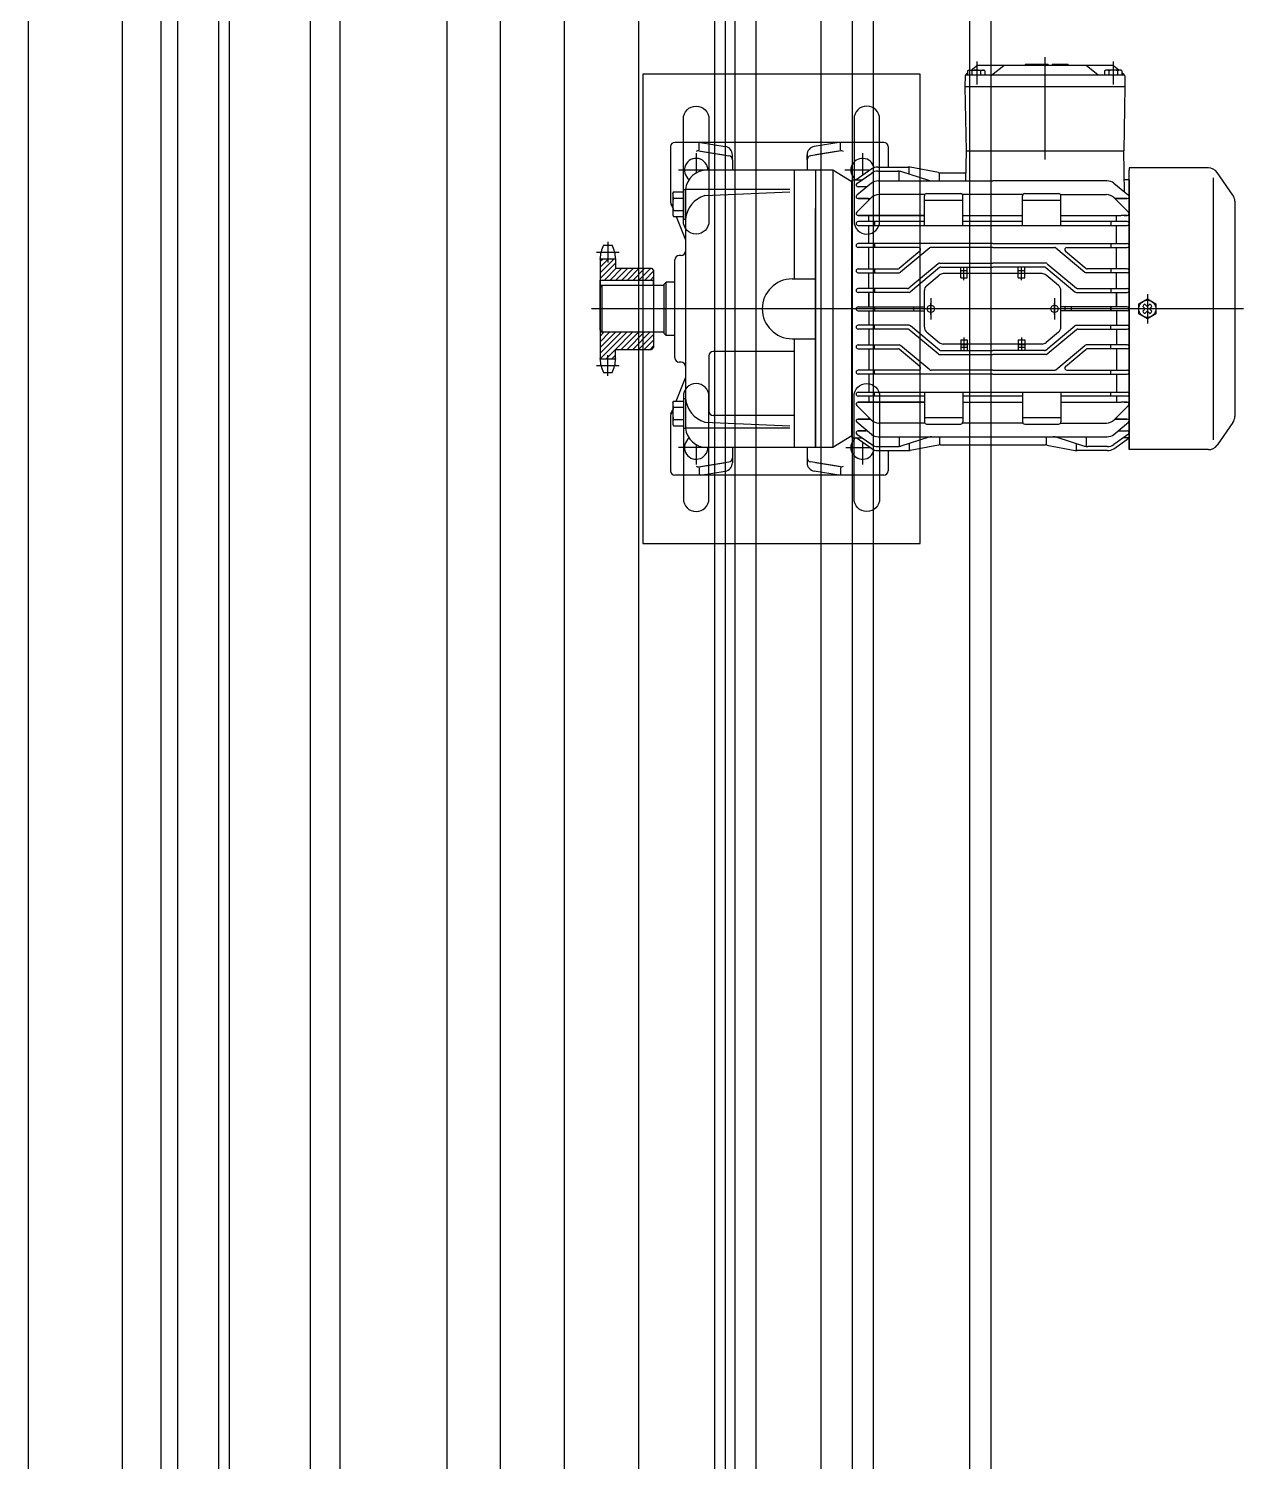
# Model space of a CAD drawing. Header units: millimetres. Extents: x -47382 to 204618, y -51045 to 127155.
# Drawn here: x 135799 to 136369, y 26607 to 27278 of the extents above; entities that cross this region are included whole.
import ezdxf

# ---------------------------------------------------------------- set-up
doc = ezdxf.new("R2010")
doc.units = ezdxf.units.MM
doc.header["$LTSCALE"] = 300
doc.header["$MEASUREMENT"] = 0
doc.header["$PDSIZE"] = -10
doc.layers.get('0').update_dxf_attribs({"linetype": 'CONTINUOUS'})
doc.layers.add('A-DETL-PEN8', color=8, linetype='CONTINUOUS')

# ---------------------------------------------------------------- blocks, each defined once
blk = doc.blocks.new('SD')
for p, q in [((722.29, -127.34), (728.13, -122.44)), ((730.05, -121.74), (776.38, -121.74)), ((784.14, -127.34), (778.31, -122.44)), ((721.22, -129.64), (721.22, -146.84)), ((785.22, -129.64), (785.22, -146.84)), ((722.29, -149.14), (728.13, -154.04)), ((784.14, -149.14), (778.31, -154.04)), ((730.05, -154.74), (776.38, -154.74))]:
    blk.add_line(p, q)
for centre, start, end in [((724.22, -129.64), 130, 180), ((730.05, -124.74), 90, 130), ((776.38, -124.74), 50, 90), ((782.22, -129.64), 0, 50), ((724.22, -146.84), 180, 230), ((782.22, -146.84), 310, 0), ((730.05, -151.74), 230, 270), ((776.38, -151.74), 270, 310)]:
    blk.add_arc(centre, 3, start, end)
blk = doc.blocks.new('G$C69974227')
at = {"layer": 'A-DETL-PEN8'}
h = blk.add_hatch(color=256, dxfattribs=at)
h.paths.add_polyline_path([(1356.54, 2889.44), (1356.54, 2889.94), (1349.06, 2889.94), (1349.06, 2889.44)])
h.paths.add_polyline_path([(1336.44, 2889.94), (1336.44, 2889.44), (1347.19, 2889.44), (1347.19, 2889.94)])
h = blk.add_hatch(dxfattribs=at)
h.set_pattern_fill('ANSI31', color=256, scale=0.6, angle=180)
h.set_pattern_definition([(225, (520086.544, 35326.9222), (1.347038418, -1.347038418), [])])
h.paths.add_polyline_path([(1137.17, 2764.44), (1137.17, 2751.96), (1144.37, 2751.96), (1144.37, 2756.44), (1161.17, 2756.44), (1162.17, 2757.44), (1162.17, 2764.44)])
h.paths.add_polyline_path([(1162.17, 2788.94), (1162.17, 2793.44), (1161.17, 2794.44), (1144.37, 2794.44), (1144.37, 2798.92), (1137.17, 2798.92), (1137.17, 2788.94)])
for p, q in [((913.27, 386.94, 51500), (913.27, 4028.94, 51500)), ((958.27, 4028.94, 51500), (958.27, 386.94, 51500)), ((963.27, 4028.94, 51500), (963.27, 386.94, 51500)), ((1190.77, 3685.44, 51500), (1190.77, 385.44, 51500)), ((1195.77, 3685.44, 51500), (1195.77, 385.44, 51500)), ((1240.77, 385.44, 51500), (1240.77, 3685.44, 51500)), ((1090.27, 3530.44, 51500), (1090.27, 470.44, 51500)), ((1120.27, 3530.44, 51500), (1120.27, 470.44, 51500)), ((1320.27, 3530.44, 51500), (1320.27, 470.44, 51500)), ((869.27, 486.94, 51500), (869.27, 3513.94, 51500)), ((931.27, 3513.94, 51500), (931.27, 486.94, 51500)), ((939.27, 486.94, 51500), (939.27, 3513.94, 51500)), ((1001.27, 3513.94, 51500), (1001.27, 486.94, 51500)), ((1015.27, 486.94, 51500), (1015.27, 3513.94, 51500)), ((1065.27, 3513.94, 51500), (1065.27, 486.94, 51500)), ((1155.27, 485.44, 51500), (1155.27, 3515.44, 51500)), ((1200.27, 3515.44, 51500), (1200.27, 485.44, 51500)), ((1210.27, 485.44, 51500), (1210.27, 3515.44, 51500)), ((1255.27, 3515.44, 51500), (1255.27, 485.44, 51500)), ((1265.27, 485.44, 51500), (1265.27, 3515.44, 51500)), ((1310.27, 3515.44, 51500), (1310.27, 485.44, 51500)), ((1309.44, 2886.99, 51500), (1309.98, 2887.3, 51500)), ((1311.11, 2887.34, 51500), (1313.4, 2889.21, 51500)), ((1313.67, 2891.39, 51500), (1313.67, 2880.62, 51500)), ((1377.31, 2889.44, 51500), (1314.03, 2889.44, 51500)), ((1317.52, 2886.99, 51500), (1316.98, 2887.3, 51500)), ((1320.67, 2884.94, 51500), (1326.32, 2889.44, 51500)), ((1336.44, 2889.94, 51500), (1336.44, 2889.44, 51500)), ((1347.19, 2889.94, 51500), (1336.44, 2889.94, 51500)), ((1356.54, 2889.44, 51500), (1336.44, 2889.44, 51500)), ((1345.67, 2893.44, 51500), (1345.67, 2845.44, 51500)), ((1347.19, 2889.94, 51500), (1347.19, 2889.44, 51500)), ((1356.54, 2889.94, 51500), (1349.06, 2889.94, 51500)), ((1349.06, 2889.94, 51500), (1349.06, 2889.44, 51500)), ((1356.54, 2889.94, 51500), (1356.54, 2889.44, 51500)), ((1370.67, 2884.94, 51500), (1365.03, 2889.44, 51500)), ((1373.63, 2886.99, 51500), (1374.17, 2887.3, 51500)), ((1377.67, 2891.39, 51500), (1377.67, 2880.62, 51500)), ((1380.24, 2887.34, 51500), (1377.95, 2889.21, 51500)), ((1381.71, 2886.99, 51500), (1381.17, 2887.3, 51500)), ((1308.29, 2884.58, 51500), (1308.17, 2879.44, 51500)), ((1382.98, 2884.94, 51500), (1308.36, 2884.94, 51500)), ((1308.66, 2885.33, 51500), (1309.44, 2885.97, 51500)), ((1382.69, 2885.33, 51500), (1381.74, 2886.11, 51500)), ((1383.06, 2884.58, 51500), (1383.17, 2879.44, 51500)), ((1308.17, 2879.44, 51500), (1308.67, 2849.44, 51500)), ((1383.17, 2879.44, 51500), (1308.17, 2879.44, 51500)), ((1383.17, 2879.44, 51500), (1382.67, 2849.44, 51500)), ((1170.17, 2851.44, 51500), (1170.17, 2825.44, 51500)), ((1270.17, 2853.44, 51500), (1172.17, 2853.44, 51500)), ((1182.17, 2848.38, 51500), (1182.17, 2839.09, 51500)), ((1183.52, 2850, 51500), (1183.52, 2853.01, 51500)), ((1183.52, 2849.49, 51500), (1195.17, 2847.59, 51500)), ((1184.16, 2849.39, 51500), (1197.49, 2847.21, 51500)), ((1184.17, 2853.44, 51500), (1195.82, 2851.53, 51500)), ((1199.17, 2845.23, 51500), (1199.17, 2847.59, 51500)), ((1234.17, 2847.59, 51500), (1234.17, 2840.44, 51500)), ((1234.17, 2845.23, 51500), (1234.17, 2847.59, 51500)), ((1249.18, 2849.39, 51500), (1235.85, 2847.21, 51500)), ((1249.17, 2853.44, 51500), (1237.52, 2851.53, 51500)), ((1249.17, 2853.44, 51500), (1237.52, 2851.53, 51500)), ((1249.82, 2849.49, 51500), (1238.17, 2847.59, 51500)), ((1249.82, 2850, 51500), (1249.82, 2853.01, 51500)), ((1260.17, 2848.38, 51500), (1260.17, 2838.02, 51500)), ((1272.17, 2851.44, 51500), (1272.17, 2841.88, 51500)), ((1308.67, 2849.44, 51500), (1308.43, 2835.44, 51500)), ((1308.67, 2849.44, 51500), (1382.67, 2849.44, 51500)), ((1383.01, 2830.17, 51500), (1382.67, 2849.44, 51500)), ((1190.46, 2840.44, 51500), (1173.88, 2840.44, 51500)), ((1238.17, 2840.44, 51500), (1187.17, 2840.44, 51500)), ((1199.17, 2845.23, 51500), (1199.17, 2840.44, 51500)), ((1228.13, 2840.44, 51500), (1228.13, 2789.44, 51500)), ((1238.17, 2840.44, 51500), (1238.17, 2822.44, 51500)), ((1246.17, 2840.44, 51500), (1238.17, 2840.44, 51500)), ((1238.17, 2840.44, 51500), (1238.17, 2710.44, 51500)), ((1255.17, 2834.94, 51500), (1246.17, 2840.44, 51500)), ((1246.17, 2840.44, 51500), (1246.17, 2710.44, 51500)), ((1263.66, 2840.44, 51500), (1251.88, 2840.44, 51500)), ((1264.45, 2840.99, 51500), (1257.17, 2835.94, 51500)), ((1264.45, 2840.99, 51500), (1257.17, 2835.94, 51500)), ((1267.3, 2841.88, 51500), (1281.52, 2841.88, 51500)), ((1281.99, 2838.54, 51500), (1281.99, 2841.86, 51500)), ((1295.71, 2839.27, 51500), (1282.45, 2841.8, 51500)), ((1385.17, 2841.44, 51500), (1385.17, 2840.44, 51500)), ((1422.26, 2841.44, 51500), (1385.17, 2841.44, 51500)), ((1422.26, 2841.44, 51500), (1385.17, 2841.44, 51500)), ((1385.17, 2709.44, 51500), (1385.17, 2840.44, 51500)), ((1385.17, 2709.44, 51500), (1385.17, 2840.44, 51500)), ((1238.17, 2838.7, 51500), (1238.17, 2712.17, 51500)), ((1255.17, 2835.94, 51500), (1255.17, 2714.94, 51500)), ((1255.17, 2835.94, 51500), (1259.95, 2835.94, 51500)), ((1255.17, 2835.94, 51500), (1255.17, 2714.94, 51500)), ((1255.17, 2835.94, 51500), (1259.95, 2835.94, 51500)), ((1255.17, 2833.44, 51500), (1255.17, 2835.44, 51500)), ((1255.17, 2833.44, 51500), (1255.17, 2835.44, 51500)), ((1255.17, 2835.44, 51500), (1255.17, 2715.44, 51500)), ((1255.17, 2833.44, 51500), (1255.17, 2835.44, 51500)), ((1255.17, 2835.44, 51500), (1255.17, 2715.44, 51500)), ((1255.17, 2834.94, 51500), (1255.17, 2715.94, 51500)), ((1257.43, 2834.17, 51500), (1264.45, 2839.09, 51500)), ((1264.36, 2834.27, 51500), (1257.43, 2828.63, 51500)), ((1267.32, 2840, 51500), (1276.62, 2840, 51500)), ((1267.52, 2835.39, 51500), (1321.17, 2835.39, 51500)), ((1277.4, 2835.39, 51500), (1277.4, 2839.94, 51500)), ((1291.17, 2835.62, 51500), (1278.13, 2839.76, 51500)), ((1296.17, 2835.39, 51500), (1296.17, 2839.2, 51500)), ((1296.64, 2839.18, 51500), (1308.49, 2839.18, 51500)), ((1374.82, 2835.39, 51500), (1321.17, 2835.39, 51500)), ((1377.98, 2834.27, 51500), (1384.91, 2828.63, 51500)), ((1385.17, 2835.94, 51500), (1382.91, 2835.94, 51500)), ((1385.17, 2835.94, 51500), (1385.17, 2714.94, 51500)), ((1424.57, 2836.87, 51500), (1424.57, 2714, 51500)), ((1433.77, 2828.73, 51500), (1426.36, 2839.31, 51500)), ((1433.77, 2828.73, 51500), (1426.36, 2839.31, 51500)), ((1171.17, 2829.44, 51500), (1171.62, 2830.21, 51500)), ((1171.17, 2829.44, 51500), (1171.17, 2819.44, 51500)), ((1171.62, 2830.21, 51500), (1176.17, 2830.21, 51500)), ((1171.62, 2827.33, 51500), (1176.17, 2827.33, 51500)), ((1176.17, 2831.44, 51500), (1176.17, 2817.44, 51500)), ((1176.17, 2831.44, 51500), (1177.17, 2831.44, 51500)), ((1226.13, 2831.44, 51500), (1177.17, 2831.44, 51500)), ((1177.17, 2831.44, 51500), (1177.17, 2817.44, 51500)), ((1177.17, 2830.44, 51500), (1177.17, 2720.44, 51500)), ((1186.17, 2828.48, 51500), (1226.13, 2830.34, 51500)), ((1255.17, 2717.44, 51500), (1255.17, 2833.44, 51500)), ((1255.17, 2717.44, 51500), (1255.17, 2833.44, 51500)), ((1264.28, 2827.53, 51500), (1257.43, 2820.77, 51500)), ((1262.35, 2832.63, 51500), (1258.07, 2832.63, 51500)), ((1258.07, 2827.09, 51500), (1263.84, 2827.09, 51500)), ((1262.91, 2827.09, 51500), (1258.07, 2827.09, 51500)), ((1263.17, 2826.43, 51500), (1263.17, 2827.09, 51500)), ((1289.32, 2828.97, 51500), (1267.79, 2828.97, 51500)), ((1289.17, 2814.54, 51500), (1289.17, 2828.44, 51500)), ((1290.17, 2829.44, 51500), (1306.17, 2829.44, 51500)), ((1335.32, 2828.97, 51500), (1307.02, 2828.97, 51500)), ((1307.17, 2814.54, 51500), (1307.17, 2828.44, 51500)), ((1335.17, 2814.54, 51500), (1335.17, 2828.44, 51500)), ((1336.17, 2829.44, 51500), (1352.17, 2829.44, 51500)), ((1353.02, 2828.97, 51500), (1374.55, 2828.97, 51500)), ((1353.17, 2814.54, 51500), (1353.17, 2828.44, 51500)), ((1378.06, 2827.53, 51500), (1384.91, 2820.77, 51500)), ((1384.27, 2827.09, 51500), (1378.5, 2827.09, 51500)), ((1379.44, 2827.09, 51500), (1384.27, 2827.09, 51500)), ((1170.32, 2824.69, 51500), (1171.17, 2822.58, 51500)), ((1171.62, 2821.55, 51500), (1176.17, 2821.55, 51500)), ((1238.17, 2710.44, 51500), (1238.17, 2822.44, 51500)), ((1289.17, 2826.44, 51500), (1307.17, 2826.44, 51500)), ((1335.17, 2826.44, 51500), (1353.17, 2826.44, 51500)), ((1434.67, 2825.86, 51500), (1434.67, 2725.01, 51500)), ((1171.17, 2819.44, 51500), (1171.62, 2818.67, 51500)), ((1171.62, 2818.67, 51500), (1176.17, 2818.67, 51500)), ((1172.76, 2818.67, 51500), (1177.17, 2807.79, 51500)), ((1176.17, 2817.44, 51500), (1177.17, 2817.44, 51500)), ((1289.17, 2819.24, 51500), (1258.07, 2819.24, 51500)), ((1258.53, 2819.24, 51500), (1258.07, 2819.24, 51500)), ((1258.07, 2819.24, 51500), (1260.02, 2819.24, 51500)), ((1258.07, 2819.24, 51500), (1289.17, 2819.24, 51500)), ((1258.07, 2819.24, 51500), (1289.17, 2819.24, 51500)), ((1289.17, 2816.34, 51500), (1258.07, 2816.34, 51500)), ((1258.07, 2814.54, 51500), (1289.17, 2814.54, 51500)), ((1263.17, 2816.34, 51500), (1263.17, 2819.24, 51500)), ((1263.17, 2806.04, 51500), (1263.17, 2814.54, 51500)), ((1265.74, 2816.34, 51500), (1265.74, 2814.54, 51500)), ((1289.17, 2814.54, 51500), (1335.17, 2814.54, 51500)), ((1307.17, 2819.24, 51500), (1335.17, 2819.24, 51500)), ((1335.17, 2816.34, 51500), (1307.17, 2816.34, 51500)), ((1335.17, 2814.54, 51500), (1384.27, 2814.54, 51500)), ((1353.17, 2819.24, 51500), (1381.37, 2819.24, 51500)), ((1384.27, 2816.34, 51500), (1353.17, 2816.34, 51500)), ((1376.6, 2816.34, 51500), (1376.6, 2814.54, 51500)), ((1379.17, 2816.34, 51500), (1379.17, 2819.24, 51500)), ((1379.17, 2816.34, 51500), (1379.17, 2819.24, 51500)), ((1379.17, 2806.04, 51500), (1379.17, 2814.54, 51500)), ((1384.27, 2819.24, 51500), (1381.37, 2819.24, 51500)), ((1382.87, 2819.24, 51500), (1384.27, 2819.24, 51500)), ((1140.77, 2806.85, 51500), (1140.77, 2797.09, 51500)), ((1135.53, 2801.97, 51500), (1146.01, 2801.97, 51500)), ((1138.77, 2805.29, 51500), (1142.77, 2805.29, 51500)), ((1175.17, 2800.44, 51500), (1174.17, 2800.44, 51500)), ((1321.17, 2806.04, 51500), (1258.07, 2806.04, 51500)), ((1286.36, 2804.24, 51500), (1258.07, 2804.24, 51500)), ((1263.17, 2794.14, 51500), (1263.17, 2804.24, 51500)), ((1265.74, 2806.04, 51500), (1265.74, 2804.24, 51500)), ((1287, 2802.47, 51500), (1277.35, 2794.37, 51500)), ((1291.63, 2804, 51500), (1278, 2792.57, 51500)), ((1321.17, 2804.24, 51500), (1292.27, 2804.24, 51500)), ((1321.17, 2806.04, 51500), (1384.27, 2806.04, 51500)), ((1321.17, 2804.24, 51500), (1350.07, 2804.24, 51500)), ((1350.71, 2804, 51500), (1364.34, 2792.57, 51500)), ((1355.34, 2802.47, 51500), (1364.99, 2794.37, 51500)), ((1355.98, 2804.24, 51500), (1384.27, 2804.24, 51500)), ((1376.6, 2806.04, 51500), (1376.6, 2804.24, 51500)), ((1379.17, 2794.14, 51500), (1379.17, 2804.24, 51500)), ((1137.17, 2798.92, 51500), (1144.37, 2798.92, 51500)), ((1137.17, 2798.92, 51500), (1137.17, 2751.96, 51500)), ((1144.37, 2798.92, 51500), (1144.37, 2794.44, 51500)), ((1144.37, 2794.44, 51500), (1161.17, 2794.44, 51500)), ((1161.17, 2794.44, 51500), (1162.17, 2793.44, 51500)), ((1162.17, 2793.44, 51500), (1162.17, 2757.44, 51500)), ((1172.17, 2752.44, 51500), (1172.17, 2798.44, 51500)), ((1258.07, 2794.14, 51500), (1276.7, 2794.14, 51500)), ((1265.74, 2794.14, 51500), (1265.74, 2792.34, 51500)), ((1295.56, 2796.6, 51500), (1281.94, 2785.17, 51500)), ((1296.22, 2794.8, 51500), (1282.6, 2783.37, 51500)), ((1296.21, 2796.84, 51500), (1321.17, 2796.84, 51500)), ((1296.86, 2795.04, 51500), (1321.17, 2795.04, 51500)), ((1306.17, 2789.94, 51500), (1306.17, 2795.04, 51500)), ((1306.17, 2793.44, 51500), (1309.17, 2793.44, 51500)), ((1307.67, 2788.94, 51500), (1307.67, 2795.04, 51500)), ((1309.17, 2789.94, 51500), (1309.17, 2795.04, 51500)), ((1346.13, 2796.84, 51500), (1321.17, 2796.84, 51500)), ((1345.48, 2795.04, 51500), (1321.17, 2795.04, 51500)), ((1333.17, 2789.94, 51500), (1333.17, 2795.04, 51500)), ((1333.17, 2793.44, 51500), (1336.17, 2793.44, 51500)), ((1334.67, 2788.94, 51500), (1334.67, 2795.04, 51500)), ((1336.17, 2789.94, 51500), (1336.17, 2795.04, 51500)), ((1346.12, 2794.8, 51500), (1359.74, 2783.37, 51500)), ((1346.78, 2796.6, 51500), (1360.4, 2785.17, 51500)), ((1384.27, 2794.14, 51500), (1365.64, 2794.14, 51500)), ((1376.6, 2794.14, 51500), (1376.6, 2792.34, 51500)), ((1137.17, 2788.94, 51500), (1162.17, 2788.94, 51500)), ((1137.17, 2785.44, 51500), (1137.17, 2788.94, 51500)), ((1162.17, 2786.44, 51500), (1162.17, 2788.94, 51500)), ((1168.17, 2787.94, 51500), (1167.17, 2786.94, 51500)), ((1167.17, 2763.94, 51500), (1167.17, 2786.94, 51500)), ((1172.17, 2787.94, 51500), (1168.17, 2787.94, 51500)), ((1168.17, 2762.94, 51500), (1168.17, 2787.94, 51500)), ((1172.17, 2762.94, 51500), (1172.17, 2787.94, 51500)), ((1227.17, 2789.44, 51500), (1238.17, 2789.44, 51500)), ((1238.17, 2789.44, 51500), (1238.17, 2761.44, 51500)), ((1258.07, 2792.34, 51500), (1277.36, 2792.34, 51500)), ((1263.17, 2784.94, 51500), (1263.17, 2792.34, 51500)), ((1263.17, 2784.94, 51500), (1263.17, 2792.34, 51500)), ((1306.17, 2792.14, 51500), (1309.17, 2792.14, 51500)), ((1306.17, 2789.94, 51500), (1309.17, 2789.94, 51500)), ((1306.17, 2789.94, 51500), (1309.17, 2789.94, 51500)), ((1333.17, 2792.14, 51500), (1336.17, 2792.14, 51500)), ((1333.17, 2789.94, 51500), (1336.17, 2789.94, 51500)), ((1333.17, 2789.94, 51500), (1336.17, 2789.94, 51500)), ((1384.27, 2792.34, 51500), (1364.98, 2792.34, 51500)), ((1379.17, 2784.94, 51500), (1379.17, 2792.34, 51500)), ((1379.17, 2784.94, 51500), (1379.17, 2792.34, 51500)), ((1138.17, 2786.44, 51500), (1137.17, 2785.44, 51500)), ((1162.17, 2786.44, 51500), (1137.17, 2786.44, 51500)), ((1137.17, 2765.44, 51500), (1137.17, 2785.44, 51500)), ((1167.17, 2786.44, 51500), (1138.17, 2786.44, 51500)), ((1138.17, 2764.44, 51500), (1138.17, 2786.44, 51500)), ((1281.3, 2784.94, 51500), (1258.07, 2784.94, 51500)), ((1281.95, 2783.14, 51500), (1258.07, 2783.14, 51500)), ((1263.17, 2776.34, 51500), (1263.17, 2783.14, 51500)), ((1263.17, 2783.14, 51500), (1263.17, 2776.34, 51500)), ((1263.17, 2776.34, 51500), (1263.17, 2783.14, 51500)), ((1265.74, 2784.94, 51500), (1265.74, 2783.14, 51500)), ((1292.17, 2780.44, 51500), (1292.17, 2770.44, 51500)), ((1350.17, 2780.44, 51500), (1350.17, 2770.44, 51500)), ((1360.39, 2783.14, 51500), (1384.27, 2783.14, 51500)), ((1361.04, 2784.94, 51500), (1384.27, 2784.94, 51500)), ((1376.6, 2784.94, 51500), (1376.6, 2783.14, 51500)), ((1379.17, 2783.14, 51500), (1379.17, 2776.34, 51500)), ((1379.17, 2776.34, 51500), (1379.17, 2783.14, 51500)), ((1379.17, 2776.34, 51500), (1379.17, 2783.14, 51500)), ((1393.67, 2782.34, 51500), (1393.67, 2768.54, 51500)), ((1438.67, 2775.44, 51500), (1133.17, 2775.44, 51500)), ((1258.07, 2776.34, 51500), (1289.17, 2776.34, 51500)), ((1258.07, 2774.54, 51500), (1289.17, 2774.54, 51500)), ((1263.17, 2774.54, 51500), (1263.17, 2767.74, 51500)), ((1265.74, 2776.34, 51500), (1265.74, 2774.54, 51500)), ((1265.74, 2774.54, 51500), (1265.74, 2776.34, 51500)), ((1284.17, 2774.54, 51500), (1284.17, 2776.34, 51500)), ((1287.17, 2774.54, 51500), (1287.17, 2776.34, 51500)), ((1294.87, 2775.44, 51500), (1289.47, 2775.44, 51500)), ((1292.17, 2772.74, 51500), (1292.17, 2778.14, 51500)), ((1352.87, 2775.44, 51500), (1347.47, 2775.44, 51500)), ((1352.87, 2775.44, 51500), (1347.47, 2775.44, 51500)), ((1352.87, 2775.44, 51500), (1347.47, 2775.44, 51500)), ((1352.87, 2775.44, 51500), (1347.47, 2775.44, 51500)), ((1350.17, 2772.74, 51500), (1350.17, 2778.14, 51500)), ((1350.17, 2772.74, 51500), (1350.17, 2778.14, 51500)), ((1350.17, 2772.74, 51500), (1350.17, 2778.14, 51500)), ((1350.17, 2772.74, 51500), (1350.17, 2778.14, 51500)), ((1384.27, 2776.34, 51500), (1353.17, 2776.34, 51500)), ((1384.27, 2774.54, 51500), (1353.17, 2774.54, 51500)), ((1355.17, 2774.54, 51500), (1355.17, 2776.34, 51500)), ((1358.17, 2774.54, 51500), (1358.17, 2776.34, 51500)), ((1376.6, 2776.34, 51500), (1376.6, 2774.54, 51500)), ((1376.6, 2774.54, 51500), (1376.6, 2776.34, 51500)), ((1379.17, 2774.54, 51500), (1379.17, 2767.74, 51500)), ((1385.17, 2775.44, 51500), (1385.17, 2709.44, 51500)), ((1385.17, 2775.44, 51500), (1385.17, 2709.44, 51500)), ((1392.48, 2775.61, 51500), (1391.5, 2776.59, 51500)), ((1391.5, 2774.28, 51500), (1392.48, 2775.27, 51500)), ((1393.5, 2776.63, 51500), (1392.52, 2777.61, 51500)), ((1392.52, 2773.27, 51500), (1393.5, 2774.25, 51500)), ((1393.84, 2776.63, 51500), (1394.82, 2777.61, 51500)), ((1394.82, 2773.27, 51500), (1393.84, 2774.25, 51500)), ((1394.86, 2775.61, 51500), (1395.84, 2776.59, 51500)), ((1395.84, 2774.28, 51500), (1394.86, 2775.27, 51500)), ((1281.95, 2767.74, 51500), (1258.07, 2767.74, 51500)), ((1265.74, 2765.94, 51500), (1265.74, 2767.74, 51500)), ((1296.22, 2756.07, 51500), (1282.6, 2767.5, 51500)), ((1346.12, 2756.07, 51500), (1359.74, 2767.5, 51500)), ((1360.39, 2767.74, 51500), (1384.27, 2767.74, 51500)), ((1376.6, 2765.94, 51500), (1376.6, 2767.74, 51500)), ((1138.17, 2764.44, 51500), (1137.17, 2765.44, 51500)), ((1162.17, 2764.44, 51500), (1137.17, 2764.44, 51500)), ((1167.17, 2764.44, 51500), (1138.17, 2764.44, 51500)), ((1168.17, 2762.94, 51500), (1167.17, 2763.94, 51500)), ((1172.17, 2762.94, 51500), (1168.17, 2762.94, 51500)), ((1227.17, 2761.44, 51500), (1238.17, 2761.44, 51500)), ((1228.13, 2761.44, 51500), (1228.13, 2710.44, 51500)), ((1281.3, 2765.94, 51500), (1258.07, 2765.94, 51500)), ((1263.17, 2765.94, 51500), (1263.17, 2758.54, 51500)), ((1263.17, 2765.94, 51500), (1263.17, 2758.54, 51500)), ((1295.56, 2754.27, 51500), (1281.94, 2765.7, 51500)), ((1306.17, 2760.94, 51500), (1306.17, 2755.84, 51500)), ((1306.17, 2760.94, 51500), (1309.17, 2760.94, 51500)), ((1306.17, 2760.94, 51500), (1309.17, 2760.94, 51500)), ((1307.67, 2761.94, 51500), (1307.67, 2755.84, 51500)), ((1309.17, 2760.94, 51500), (1309.17, 2755.84, 51500)), ((1333.17, 2760.94, 51500), (1336.17, 2760.94, 51500)), ((1333.17, 2760.94, 51500), (1336.17, 2760.94, 51500)), ((1333.17, 2760.94, 51500), (1333.17, 2755.84, 51500)), ((1334.67, 2761.94, 51500), (1334.67, 2755.84, 51500)), ((1336.17, 2760.94, 51500), (1336.17, 2755.84, 51500)), ((1346.78, 2754.27, 51500), (1360.4, 2765.7, 51500)), ((1361.04, 2765.94, 51500), (1384.27, 2765.94, 51500)), ((1379.17, 2765.94, 51500), (1379.17, 2758.54, 51500)), ((1379.17, 2765.94, 51500), (1379.17, 2758.54, 51500)), ((1140.77, 2744.02, 51500), (1140.77, 2753.78, 51500)), ((1144.37, 2751.96, 51500), (1144.37, 2756.44, 51500)), ((1144.37, 2756.44, 51500), (1161.17, 2756.44, 51500)), ((1162.17, 2757.44, 51500), (1161.17, 2756.44, 51500)), ((1188.13, 2753.44, 51500), (1188.13, 2727.44, 51500)), ((1228.13, 2755.44, 51500), (1190.13, 2755.44, 51500)), ((1258.07, 2758.54, 51500), (1277.36, 2758.54, 51500)), ((1258.07, 2756.74, 51500), (1276.7, 2756.74, 51500)), ((1263.17, 2756.74, 51500), (1263.17, 2746.64, 51500)), ((1265.74, 2756.74, 51500), (1265.74, 2758.54, 51500)), ((1287, 2748.4, 51500), (1277.35, 2756.5, 51500)), ((1291.63, 2746.87, 51500), (1278, 2758.3, 51500)), ((1296.21, 2754.04, 51500), (1321.17, 2754.04, 51500)), ((1296.86, 2755.84, 51500), (1321.17, 2755.84, 51500)), ((1306.17, 2758.74, 51500), (1309.17, 2758.74, 51500)), ((1306.17, 2757.44, 51500), (1309.17, 2757.44, 51500)), ((1345.48, 2755.84, 51500), (1321.17, 2755.84, 51500)), ((1346.13, 2754.04, 51500), (1321.17, 2754.04, 51500)), ((1333.17, 2758.74, 51500), (1336.17, 2758.74, 51500)), ((1333.17, 2757.44, 51500), (1336.17, 2757.44, 51500)), ((1350.71, 2746.87, 51500), (1364.34, 2758.3, 51500)), ((1355.34, 2748.4, 51500), (1364.99, 2756.5, 51500)), ((1384.27, 2758.54, 51500), (1364.98, 2758.54, 51500)), ((1384.27, 2756.74, 51500), (1365.64, 2756.74, 51500)), ((1376.6, 2756.74, 51500), (1376.6, 2758.54, 51500)), ((1379.17, 2756.74, 51500), (1379.17, 2746.64, 51500)), ((1135.53, 2748.9, 51500), (1146.01, 2748.9, 51500)), ((1137.17, 2751.96, 51500), (1144.37, 2751.96, 51500)), ((1175.17, 2750.44, 51500), (1174.17, 2750.44, 51500)), ((1286.36, 2746.64, 51500), (1258.07, 2746.64, 51500)), ((1265.74, 2744.84, 51500), (1265.74, 2746.64, 51500)), ((1321.17, 2746.64, 51500), (1292.27, 2746.64, 51500)), ((1321.17, 2746.64, 51500), (1350.07, 2746.64, 51500)), ((1355.98, 2746.64, 51500), (1384.27, 2746.64, 51500)), ((1376.6, 2744.84, 51500), (1376.6, 2746.64, 51500)), ((1138.77, 2745.58, 51500), (1142.77, 2745.58, 51500)), ((1172.76, 2732.21, 51500), (1177.17, 2743.08, 51500)), ((1321.17, 2744.84, 51500), (1258.07, 2744.84, 51500)), ((1263.17, 2744.84, 51500), (1263.17, 2736.34, 51500)), ((1321.17, 2744.84, 51500), (1384.27, 2744.84, 51500)), ((1379.17, 2744.84, 51500), (1379.17, 2736.34, 51500)), ((1176.17, 2733.44, 51500), (1176.17, 2719.44, 51500)), ((1176.17, 2733.44, 51500), (1177.17, 2733.44, 51500)), ((1177.17, 2733.44, 51500), (1177.17, 2719.44, 51500)), ((1258.07, 2736.34, 51500), (1289.17, 2736.34, 51500)), ((1289.17, 2734.54, 51500), (1258.07, 2734.54, 51500)), ((1263.17, 2734.54, 51500), (1263.17, 2731.64, 51500)), ((1265.74, 2734.54, 51500), (1265.74, 2736.34, 51500)), ((1289.17, 2736.34, 51500), (1335.17, 2736.34, 51500)), ((1289.17, 2736.34, 51500), (1289.17, 2722.44, 51500)), ((1307.17, 2736.34, 51500), (1307.17, 2722.44, 51500)), ((1335.17, 2734.54, 51500), (1307.17, 2734.54, 51500)), ((1335.17, 2736.34, 51500), (1335.17, 2722.44, 51500)), ((1335.17, 2736.34, 51500), (1384.27, 2736.34, 51500)), ((1353.17, 2736.34, 51500), (1353.17, 2722.44, 51500)), ((1384.27, 2734.54, 51500), (1353.17, 2734.54, 51500)), ((1376.6, 2734.54, 51500), (1376.6, 2736.34, 51500)), ((1379.17, 2734.54, 51500), (1379.17, 2731.64, 51500)), ((1170.32, 2726.19, 51500), (1171.17, 2728.29, 51500)), ((1171.17, 2731.44, 51500), (1171.62, 2732.21, 51500)), ((1171.17, 2731.44, 51500), (1171.17, 2721.44, 51500)), ((1171.62, 2732.21, 51500), (1176.17, 2732.21, 51500)), ((1171.62, 2729.32, 51500), (1176.17, 2729.32, 51500)), ((1264.28, 2723.35, 51500), (1257.43, 2730.1, 51500)), ((1258.07, 2731.64, 51500), (1289.17, 2731.64, 51500)), ((1258.07, 2731.64, 51500), (1260.02, 2731.64, 51500)), ((1258.07, 2731.64, 51500), (1289.17, 2731.64, 51500)), ((1258.53, 2731.64, 51500), (1258.07, 2731.64, 51500)), ((1289.17, 2731.64, 51500), (1258.07, 2731.64, 51500)), ((1307.17, 2731.64, 51500), (1335.17, 2731.64, 51500)), ((1353.17, 2731.64, 51500), (1381.37, 2731.64, 51500)), ((1378.06, 2723.35, 51500), (1384.91, 2730.1, 51500)), ((1384.27, 2731.64, 51500), (1381.37, 2731.64, 51500)), ((1382.87, 2731.64, 51500), (1384.27, 2731.64, 51500)), ((1170.17, 2725.44, 51500), (1170.17, 2699.44, 51500)), ((1171.17, 2721.44, 51500), (1171.62, 2720.66, 51500)), ((1171.62, 2723.55, 51500), (1176.17, 2723.55, 51500)), ((1171.62, 2720.66, 51500), (1176.17, 2720.66, 51500)), ((1176.17, 2719.44, 51500), (1177.17, 2719.44, 51500)), ((1226.13, 2719.44, 51500), (1177.17, 2719.44, 51500)), ((1186.17, 2722.39, 51500), (1226.13, 2720.53, 51500)), ((1228.13, 2725.44, 51500), (1190.13, 2725.44, 51500)), ((1264.36, 2716.61, 51500), (1257.43, 2722.25, 51500)), ((1258.07, 2723.79, 51500), (1263.84, 2723.79, 51500)), ((1262.91, 2723.79, 51500), (1258.07, 2723.79, 51500)), ((1263.17, 2724.44, 51500), (1263.17, 2723.79, 51500)), ((1289.32, 2721.91, 51500), (1267.79, 2721.91, 51500)), ((1289.17, 2724.44, 51500), (1307.17, 2724.44, 51500)), ((1290.17, 2721.44, 51500), (1306.17, 2721.44, 51500)), ((1335.32, 2721.91, 51500), (1307.02, 2721.91, 51500)), ((1335.17, 2724.44, 51500), (1353.17, 2724.44, 51500)), ((1336.17, 2721.44, 51500), (1352.17, 2721.44, 51500)), ((1353.02, 2721.91, 51500), (1374.55, 2721.91, 51500)), ((1377.98, 2716.61, 51500), (1384.91, 2722.25, 51500)), ((1384.27, 2723.79, 51500), (1378.5, 2723.79, 51500)), ((1378.5, 2723.79, 51500), (1384.21, 2723.79, 51500)), ((1379.17, 2724.45, 51500), (1379.17, 2723.79, 51500)), ((1433.77, 2722.15, 51500), (1426.36, 2711.57, 51500)), ((1255.17, 2715.94, 51500), (1246.17, 2710.44, 51500)), ((1255.17, 2715.44, 51500), (1255.17, 2717.44, 51500)), ((1255.17, 2715.44, 51500), (1255.17, 2717.44, 51500)), ((1255.17, 2715.44, 51500), (1255.17, 2717.44, 51500)), ((1255.17, 2714.94, 51500), (1257.83, 2714.94, 51500)), ((1255.17, 2714.94, 51500), (1259.95, 2714.94, 51500)), ((1255.17, 2714.94, 51500), (1257.83, 2714.94, 51500)), ((1255.17, 2714.94, 51500), (1257.83, 2714.94, 51500)), ((1255.17, 2714.94, 51500), (1259.95, 2714.94, 51500)), ((1255.17, 2714.94, 51500), (1257.83, 2714.94, 51500)), ((1264.45, 2709.88, 51500), (1257.17, 2714.94, 51500)), ((1257.43, 2716.71, 51500), (1264.45, 2711.78, 51500)), ((1258.07, 2718.24, 51500), (1261.87, 2718.24, 51500)), ((1262.35, 2718.24, 51500), (1258.07, 2718.24, 51500)), ((1260.19, 2712.84, 51500), (1260.17, 2702.5, 51500)), ((1267.52, 2715.49, 51500), (1291.91, 2715.49, 51500)), ((1277.4, 2715.49, 51500), (1277.4, 2710.94, 51500)), ((1291.17, 2715.25, 51500), (1278.13, 2711.11, 51500)), ((1291.91, 2715.49, 51500), (1374.82, 2715.49, 51500)), ((1296.17, 2715.49, 51500), (1296.17, 2711.67, 51500)), ((1346.17, 2715.49, 51500), (1346.17, 2711.67, 51500)), ((1351.17, 2715.25, 51500), (1364.21, 2711.11, 51500)), ((1364.94, 2715.49, 51500), (1364.94, 2710.94, 51500)), ((1384.91, 2716.71, 51500), (1377.89, 2711.78, 51500)), ((1377.89, 2709.88, 51500), (1385.17, 2714.94, 51500)), ((1379.99, 2718.24, 51500), (1384.27, 2718.24, 51500)), ((1385.17, 2714.94, 51500), (1382.39, 2714.94, 51500)), ((1385.17, 2714.94, 51500), (1382.39, 2714.94, 51500)), ((1385.17, 2714.94, 51500), (1384.51, 2714.94, 51500)), ((1190.46, 2710.44, 51500), (1173.88, 2710.44, 51500)), ((1182.17, 2711.78, 51500), (1182.17, 2702.5, 51500)), ((1238.17, 2710.44, 51500), (1187.17, 2710.44, 51500)), ((1199.17, 2710.44, 51500), (1199.17, 2703.29, 51500)), ((1234.17, 2710.44, 51500), (1234.17, 2703.29, 51500)), ((1246.17, 2710.44, 51500), (1238.17, 2710.44, 51500)), ((1252.38, 2710.45, 51500), (1263.62, 2710.46, 51500)), ((1267.3, 2708.99, 51500), (1281.52, 2708.99, 51500)), ((1267.32, 2710.88, 51500), (1276.62, 2710.88, 51500)), ((1272.17, 2708.99, 51500), (1272.17, 2699.44, 51500)), ((1281.99, 2712.34, 51500), (1281.99, 2709.01, 51500)), ((1295.71, 2711.61, 51500), (1282.45, 2709.08, 51500)), ((1296.64, 2711.7, 51500), (1345.7, 2711.7, 51500)), ((1346.63, 2711.61, 51500), (1359.89, 2709.08, 51500)), ((1360.35, 2712.34, 51500), (1360.35, 2709.01, 51500)), ((1375.04, 2708.99, 51500), (1360.82, 2708.99, 51500)), ((1375.02, 2710.88, 51500), (1365.72, 2710.88, 51500)), ((1422.26, 2709.44, 51500), (1385.17, 2709.44, 51500)), ((1183.52, 2701.39, 51500), (1195.17, 2703.29, 51500)), ((1183.52, 2700.88, 51500), (1183.52, 2697.87, 51500)), ((1184.16, 2701.49, 51500), (1197.49, 2703.67, 51500)), ((1184.17, 2697.44, 51500), (1195.82, 2699.34, 51500)), ((1184.17, 2697.44, 51500), (1195.82, 2699.34, 51500)), ((1249.18, 2701.49, 51500), (1235.85, 2703.67, 51500)), ((1249.17, 2697.44, 51500), (1237.52, 2699.34, 51500)), ((1249.17, 2697.44, 51500), (1237.52, 2699.34, 51500)), ((1249.17, 2697.44, 51500), (1237.52, 2699.34, 51500)), ((1249.82, 2701.39, 51500), (1238.17, 2703.29, 51500)), ((1249.82, 2700.88, 51500), (1249.82, 2697.87, 51500)), ((1270.17, 2697.44, 51500), (1172.17, 2697.44, 51500))]:
    blk.add_line(p, q, dxfattribs=at)
at = {"layer": 'A-DETL-PEN8', "extrusion": (4.89847e-16, 1, 0)}
for p, q in [((1309.98, 2887.3, 51500), (1316.98, 2887.3, 51500)), ((1381.17, 2887.3, 51500), (1374.17, 2887.3, 51500))]:
    blk.add_line(p, q, dxfattribs=at)
at = {"layer": 'A-DETL-PEN8', "extrusion": (1, -4.89847e-16, 0)}
for p, q in [((1309.44, 2886.99, 51500), (1309.44, 2884.9, 51500)), ((1311.46, 2886.99, 51500), (1311.46, 2884.9, 51500)), ((1315.5, 2886.99, 51500), (1315.5, 2884.9, 51500)), ((1317.52, 2886.99, 51500), (1317.52, 2884.9, 51500))]:
    blk.add_line(p, q, dxfattribs=at)
at = {"layer": 'A-DETL-PEN8', "extrusion": (-1, 4.89847e-16, 0)}
for p, q in [((1373.63, 2886.99, 51500), (1373.63, 2884.9, 51500)), ((1375.65, 2886.99, 51500), (1375.65, 2884.9, 51500)), ((1379.69, 2886.99, 51500), (1379.69, 2884.9, 51500)), ((1381.71, 2886.99, 51500), (1381.71, 2884.9, 51500)), ((1389.67, 2773.13, 51500), (1389.67, 2777.75, 51500)), ((1397.67, 2777.75, 51500), (1397.67, 2773.13, 51500))]:
    blk.add_line(p, q, dxfattribs=at)
at = {"layer": 'A-DETL-PEN8', "extrusion": (0.5, -0.866025, 0)}
for p, q in [((1389.67, 2777.75, 51500), (1393.67, 2780.06, 51500)), ((1397.67, 2773.13, 51500), (1393.67, 2770.82, 51500))]:
    blk.add_line(p, q, dxfattribs=at)
at = {"layer": 'A-DETL-PEN8', "extrusion": (-0.5, -0.866025, 0)}
for p, q in [((1393.67, 2780.06, 51500), (1397.67, 2777.75, 51500)), ((1393.67, 2770.82, 51500), (1389.67, 2773.13, 51500))]:
    blk.add_line(p, q, dxfattribs=at)
at = {"layer": 'A-DETL-PEN8', "elevation": 51500}
blk.add_lwpolyline([(1157.17, 2885.44), (1157.17, 2665.44), (1287.17, 2665.44), (1287.17, 2885.44)], close=True, dxfattribs=at)
for points in [[(1188.17, 2864.44), (1188.17, 2816.44, -1), (1176.17, 2816.44), (1176.17, 2864.44, -1)], [(1256.17, 2864.44), (1256.17, 2816.44, 1), (1268.17, 2816.44), (1268.17, 2864.44, 1)], [(1188.17, 2686.44), (1188.17, 2734.44, 1), (1176.17, 2734.44), (1176.17, 2686.44, 1)], [(1256.17, 2686.44), (1256.17, 2734.44, -1), (1268.17, 2734.44), (1268.17, 2686.44, -1)]]:
    blk.add_lwpolyline(points, format="xyb", close=True, dxfattribs=at)
at = {"layer": 'A-DETL-PEN8'}
for centre, radius in [((1292.17, 2775.44, 51500), 1.7), ((1350.17, 2775.44, 51500), 1.7), ((1393.67, 2775.44, 51500), 4)]:
    blk.add_circle(centre, radius, dxfattribs=at)
for centre, radius, start, end in [((1310.45, 2885.52, 51500), 1.79, 55.55313, 115.55313), ((1313.48, 2880.62, 51500), 6.68, 72.38753, 107.61247), ((1314.03, 2888.44, 51500), 1, 90, 129.28941), ((1316.51, 2885.52, 51500), 1.79, 64.44687, 124.44687), ((1374.64, 2885.52, 51500), 1.79, 55.55313, 115.55313), ((1377.67, 2880.62, 51500), 6.68, 72.38753, 107.61247), ((1377.31, 2888.44, 51500), 1, 50.71059, 90), ((1380.7, 2885.52, 51500), 1.79, 64.44687, 124.44687), ((1309.29, 2884.56, 51500), 1, 129.28941, 178.7), ((1382.06, 2884.56, 51500), 1, 1.3, 50.71059), ((1172.17, 2851.44, 51500), 2, 90, 180), ((1183.36, 2846.49, 51500), 3, 86.79631, 113.72262), ((1195.17, 2847.59, 51500), 4, 0, 80.71471), ((1197.17, 2845.23, 51500), 2, 0, 80.71471), ((1238.17, 2847.59, 51500), 4, 99.28529, 180), ((1236.17, 2845.23, 51500), 2, 99.28529, 180), ((1249.98, 2846.49, 51500), 3, 66.27738, 93.20369), ((1270.17, 2851.44, 51500), 2, 0, 90), ((1182.17, 2840.44, 51500), 5.5, 0, 233.13827), ((1187.21, 2830.34, 51500), 10.1, 90.21266, 173.75606), ((1260.17, 2840.44, 51500), 5.5, 11.84758, 234.9032), ((1267.3, 2836.88, 51500), 5, 90, 124.75595), ((1267.3, 2836.88, 51500), 5, 90, 124.75595), ((1281.52, 2836.88, 51500), 5, 79.20295, 90), ((1422.26, 2836.44, 51500), 5, 35, 90), ((1422.26, 2836.44, 51500), 5, 35, 90), ((1258.07, 2833.53, 51500), 0.9, 135, 270), ((1267.52, 2830.39, 51500), 5, 90, 129.15663), ((1267.32, 2835, 51500), 5, 90, 125.06931), ((1276.62, 2835, 51500), 5, 72.38092, 90), ((1292.68, 2840.39, 51500), 5, 252.38092, 270), ((1296.64, 2844.18, 51500), 5, 259.20295, 270), ((1374.82, 2830.39, 51500), 5, 50.84337, 90), ((1173.73, 2828.77, 51500), 2.56, 145.61575, 214.38425), ((1180.72, 2824.44, 51500), 9.55, 162.41205, 197.58795), ((1189.97, 2816.2, 51500), 12.86, 107.18153, 174.46357), ((1258.07, 2827.99, 51500), 0.9, 135, 270), ((1267.79, 2823.97, 51500), 5, 90, 134.60199), ((1290.17, 2828.44, 51500), 1, 90, 180), ((1306.17, 2828.44, 51500), 1, 0, 90), ((1336.17, 2828.44, 51500), 1, 90, 180), ((1352.17, 2828.44, 51500), 1, 0, 90), ((1374.55, 2823.97, 51500), 5, 45.40468, 90), ((1384.27, 2827.99, 51500), 0.9, 270, 45), ((1429.67, 2825.86, 51500), 5, 0, 35), ((1429.67, 2825.86, 51500), 5, 0, 35), ((1172.17, 2825.44, 51500), 2, 180, 240.9697), ((1173.73, 2820.11, 51500), 2.56, 145.61575, 214.38425), ((1258.07, 2820.14, 51500), 0.9, 135, 270), ((1384.27, 2820.14, 51500), 0.9, 270, 45), ((1258.07, 2815.44, 51500), 0.9, 90, 270), ((1384.27, 2815.44, 51500), 0.9, 270, 90), ((1150.67, 2798.92, 51500), 13.5, 151.82159, 180), ((1130.87, 2798.92, 51500), 13.5, 0, 28.17841), ((1174.17, 2798.44, 51500), 2, 90, 180), ((1175.17, 2802.44, 51500), 2, 270, 0), ((1258.07, 2805.14, 51500), 0.9, 90, 270), ((1286.36, 2803.24, 51500), 1, 310, 90), ((1292.27, 2803.24, 51500), 1, 90, 130), ((1350.07, 2803.24, 51500), 1, 50, 90), ((1355.98, 2803.24, 51500), 1, 90, 230), ((1384.27, 2805.14, 51500), 0.9, 270, 90), ((1258.07, 2793.24, 51500), 0.9, 90, 270), ((1276.7, 2795.14, 51500), 1, 270, 310), ((1296.21, 2795.84, 51500), 1, 90, 130), ((1296.86, 2794.04, 51500), 1, 90, 130), ((1345.48, 2794.04, 51500), 1, 50, 90), ((1346.13, 2795.84, 51500), 1, 50, 90), ((1365.64, 2795.14, 51500), 1, 230, 270), ((1384.27, 2793.24, 51500), 0.9, 270, 90), ((1227.17, 2775.44, 51500), 14, 90, 270), ((1277.36, 2793.34, 51500), 1, 270, 310), ((1364.98, 2793.34, 51500), 1, 230, 270), ((1258.07, 2784.04, 51500), 0.9, 90, 270), ((1281.3, 2785.94, 51500), 1, 270, 310), ((1281.3, 2785.94, 51500), 1, 270, 310), ((1281.95, 2784.14, 51500), 1, 270, 310), ((1281.95, 2784.14, 51500), 1, 270, 310), ((1360.39, 2784.14, 51500), 1, 230, 270), ((1360.39, 2784.14, 51500), 1, 230, 270), ((1361.04, 2785.94, 51500), 1, 230, 270), ((1361.04, 2785.94, 51500), 1, 230, 270), ((1384.27, 2784.04, 51500), 0.9, 270, 90), ((1258.07, 2775.44, 51500), 0.9, 90, 270), ((1384.27, 2775.44, 51500), 0.9, 270, 90), ((1393.67, 2775.44, 51500), 2.46, 117.98135, 152.01865), ((1393.67, 2775.44, 51500), 2.46, 207.98135, 242.01865), ((1392.31, 2775.44, 51500), 0.24, 315, 45), ((1393.67, 2776.8, 51500), 0.24, 225, 315), ((1393.67, 2774.08, 51500), 0.24, 45, 135), ((1395.03, 2775.44, 51500), 0.24, 135, 225), ((1393.67, 2775.44, 51500), 2.46, 27.98135, 62.01865), ((1393.67, 2775.44, 51500), 2.46, 297.98135, 332.01865), ((1258.07, 2766.84, 51500), 0.9, 90, 270), ((1281.95, 2766.74, 51500), 1, 50, 90), ((1281.95, 2766.74, 51500), 1, 50, 90), ((1360.39, 2766.74, 51500), 1, 90, 130), ((1360.39, 2766.74, 51500), 1, 90, 130), ((1384.27, 2766.84, 51500), 0.9, 270, 90), ((1281.3, 2764.94, 51500), 1, 50, 90), ((1281.3, 2764.94, 51500), 1, 50, 90), ((1361.04, 2764.94, 51500), 1, 90, 130), ((1361.04, 2764.94, 51500), 1, 90, 130), ((1190.13, 2753.44, 51500), 2, 90, 180), ((1258.07, 2757.64, 51500), 0.9, 90, 270), ((1276.7, 2755.74, 51500), 1, 50, 90), ((1277.36, 2757.54, 51500), 1, 50, 90), ((1296.21, 2755.04, 51500), 1, 230, 270), ((1296.86, 2756.84, 51500), 1, 230, 270), ((1345.48, 2756.84, 51500), 1, 270, 310), ((1346.13, 2755.04, 51500), 1, 270, 310), ((1364.98, 2757.54, 51500), 1, 90, 130), ((1365.64, 2755.74, 51500), 1, 90, 130), ((1384.27, 2757.64, 51500), 0.9, 270, 90), ((1150.67, 2751.96, 51500), 13.5, 180, 208.17841), ((1130.87, 2751.96, 51500), 13.5, 331.82159, 0), ((1174.17, 2752.44, 51500), 2, 180, 270), ((1175.17, 2748.44, 51500), 2, 0, 90), ((1258.07, 2745.74, 51500), 0.9, 90, 270), ((1286.36, 2747.64, 51500), 1, 270, 50), ((1292.27, 2747.64, 51500), 1, 230, 270), ((1350.07, 2747.64, 51500), 1, 270, 310), ((1355.98, 2747.64, 51500), 1, 130, 270), ((1384.27, 2745.74, 51500), 0.9, 270, 90), ((1189.97, 2734.68, 51500), 12.86, 185.53643, 252.81847), ((1258.07, 2735.44, 51500), 0.9, 90, 270), ((1384.27, 2735.44, 51500), 0.9, 270, 90), ((1172.17, 2725.44, 51500), 2, 119.0303, 180), ((1173.73, 2730.77, 51500), 2.56, 145.61575, 214.38425), ((1180.72, 2726.44, 51500), 9.55, 162.41205, 197.58795), ((1190.13, 2727.44, 51500), 2, 180, 270), ((1258.07, 2730.74, 51500), 0.9, 90, 225), ((1384.27, 2730.74, 51500), 0.9, 315, 90), ((1173.73, 2722.11, 51500), 2.56, 145.61575, 214.38425), ((1187.21, 2720.54, 51500), 10.1, 186.23784, 269.78773), ((1258.07, 2722.89, 51500), 0.9, 90, 225), ((1267.79, 2726.91, 51500), 5, 225.39801, 270), ((1290.17, 2722.44, 51500), 1, 180, 270), ((1306.17, 2722.44, 51500), 1, 270, 0), ((1336.17, 2722.44, 51500), 1, 180, 270), ((1352.17, 2722.44, 51500), 1, 270, 0), ((1374.55, 2726.91, 51500), 5, 270, 314.59532), ((1384.27, 2722.89, 51500), 0.9, 315, 90), ((1429.67, 2725.01, 51500), 5, 325, 0), ((1182.17, 2710.44, 51500), 5.5, 126.86147, 0), ((1260.17, 2710.44, 51500), 5.5, 125.0968, 348.15242), ((1258.07, 2717.34, 51500), 0.9, 90, 225), ((1267.52, 2720.49, 51500), 5, 230.84337, 270), ((1292.68, 2710.49, 51500), 5, 90, 107.61908), ((1349.66, 2710.49, 51500), 5, 72.38092, 90), ((1374.82, 2720.49, 51500), 5, 270, 309.1501), ((1384.27, 2717.34, 51500), 0.9, 315, 90), ((1267.32, 2715.88, 51500), 5, 234.93069, 270), ((1267.3, 2713.99, 51500), 5, 235.24405, 270), ((1276.62, 2715.88, 51500), 5, 270, 287.61908), ((1281.52, 2713.99, 51500), 5, 270, 280.79705), ((1296.64, 2706.7, 51500), 5, 90, 100.79705), ((1345.7, 2706.7, 51500), 5, 79.20295, 90), ((1360.82, 2713.99, 51500), 5, 259.20295, 270), ((1365.72, 2715.88, 51500), 5, 252.38092, 270), ((1375.02, 2715.88, 51500), 5, 270, 305.06304), ((1375.04, 2713.99, 51500), 5, 270, 304.7499), ((1422.26, 2714.44, 51500), 5, 270, 325), ((1172.17, 2699.44, 51500), 2, 180, 270), ((1183.36, 2704.38, 51500), 3, 246.27738, 273.20369), ((1195.17, 2703.29, 51500), 4, 279.28529, 0), ((1197.17, 2705.64, 51500), 2, 279.28529, 0), ((1236.17, 2705.64, 51500), 2, 180, 260.71471), ((1238.17, 2703.29, 51500), 4, 180, 260.71471), ((1249.98, 2704.38, 51500), 3, 266.79631, 293.72262), ((1270.17, 2699.44, 51500), 2, 270, 0)]:
    blk.add_arc(centre, radius, start, end, dxfattribs=at)
for p in [(1137.17, 2798.92, 51500), (1137.17, 2798.92, 51500), (1137.17, 2798.92, 51500), (1137.17, 2798.92, 51500), (1144.37, 2798.92, 51500), (1144.37, 2798.92, 51500), (1255.17, 2775.44, 51500), (1137.17, 2751.96, 51500), (1137.17, 2751.96, 51500), (1137.17, 2751.96, 51500), (1137.17, 2751.96, 51500), (1144.37, 2751.96, 51500), (1144.37, 2751.96, 51500)]:
    blk.add_point(p, dxfattribs=at)
at = {"layer": 'A-DETL-PEN8', "rotation": 180}
blk.add_blockref('SD', (2074.38, 2637.2, 51500), dxfattribs=at)

msp = doc.modelspace()

# ---------------------------------------------------------------- block references
msp.add_blockref('G$C69974227', (134930.17, 24371.45, -103000))

doc.saveas('drawing.dxf')
